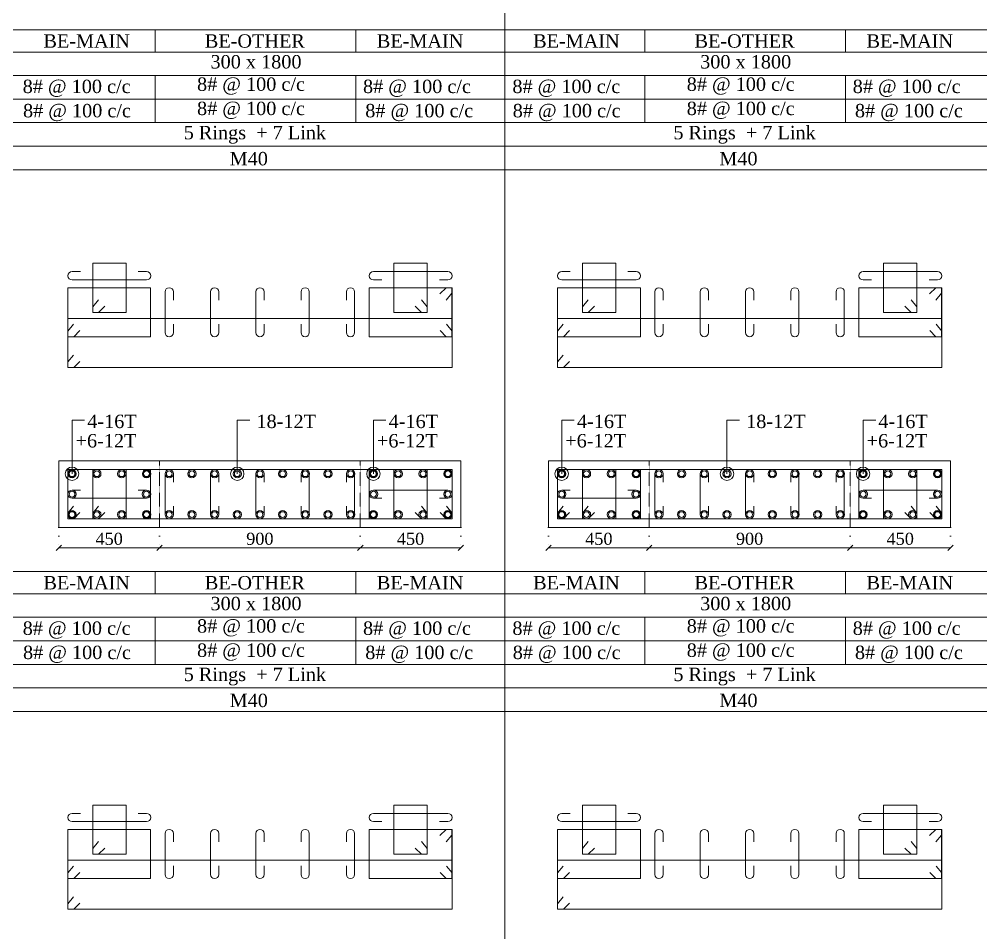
# Model space of a CAD drawing. Header units: millimetres. Extents: x 303 to 27724, y 300 to 68956.
# Drawn here: x 16775 to 21083, y 43684 to 47778 of the extents above; entities that cross this region are included whole.
import ezdxf

# ---------------------------------------------------------------- set-up
doc = ezdxf.new("R2010")
doc.units = ezdxf.units.MM
doc.linetypes.add('( Hidden )', pattern=[0.375, 0.25, -0.125])
doc.linetypes.add('DOT2', pattern=[0.125, 0, -0.125])
doc.layers.get('Defpoints').update_dxf_attribs({"lineweight": 0})
for name, color, linetype, lineweight in [('S-COL. STEEL DIA', 1, 'Continuous', 9), ('S-DIM FOOTING', 7, 'Continuous', 0), ('S-SECTION', 5, 'Continuous', 0), ('S-SECTION MARK', 7, 'Continuous', 0), ('S-SHEET', 7, 'Continuous', 0), ('S-STEEL', 1, 'Continuous', 9), ('S-STEEL-1', 1, 'Continuous', 0), ('S-STEEL-1 C.S.', 106, 'Continuous', 0), ('S-TEXT', 7, 'Continuous', 0)]:
    doc.layers.add(name, color=color, linetype=linetype, lineweight=lineweight)
doc.styles.add('AR', font='ARIALUNI.TTF', dxfattribs={"width": 0.8})
doc.styles.add('S-ROMANS', font='times.ttf')
doc.styles.add('TEXT', font='times.ttf')
doc.dimstyles.new('100', dxfattribs={"dimtxt": 180, "dimasz": 80, "dimexe": 0.18, "dimexo": 0.0625, "dimgap": 1, "dimtad": 1, "dimdec": 0, "dimzin": 0, "dimdsep": 46, "dimtxsty": 'AR', "dimblk": 'DOT', "dimcen": 0.09, "dimse1": 1, "dimse2": 1, "dimclrd": 50, "dimclrt": 256, "dimadec": 0, "dimazin": 0, "dimtfac": 1, "dimtdec": 0, "dimtix": 1, "dimtofl": 0, "dimtmove": 2, "dimatfit": 0, "dimfxl": 1, "dimtolj": 1, "dimtzin": 0, "dimlwd": -1, "dimarcsym": 0})
doc.dimstyles.new('SETU', dxfattribs={"dimtxt": 230, "dimasz": 0.2, "dimexe": 0.1, "dimexo": 0.1, "dimgap": 0.05, "dimtad": 1, "dimdec": 0, "dimzin": 0, "dimdsep": 46, "dimtxsty": 'TEXT', "dimblk": 'OBLIQUE', "dimcen": 0.09, "dimdle": 0.1, "dimclrd": 4, "dimclre": 256, "dimclrt": 256, "dimadec": 1, "dimazin": 0, "dimtfac": 1, "dimtdec": 0, "dimtix": 1, "dimtofl": 0, "dimtmove": 2, "dimatfit": 0, "dimfxl": 1, "dimtolj": 1, "dimtzin": 0, "dimlwd": -1, "dimlwe": -1, "dimarcsym": 1})

# ---------------------------------------------------------------- blocks, each defined once
blk = doc.blocks.new('*U4')
at = {"layer": 'S-COL. STEEL DIA'}
h = blk.add_hatch(color=256, dxfattribs=at)
h.dxf.hatch_style = 1
h.paths.add_polyline_path([(-18.5, 0, 1), (18.5, 0, 1)])
h.paths.add_polyline_path([(13, 0, -1), (-13, 0, -1)], flags=16)
at = {"layer": 'S-COL. STEEL DIA', "lineweight": 5}
for radius in [18.5, 13]:
    blk.add_circle((0, 0), radius, dxfattribs=at)
blk = doc.blocks.new('*U6')
at = {"layer": 'S-COL. STEEL DIA', "lineweight": 5}
for radius in [18.5, 13, 13]:
    blk.add_circle((0, 0), radius, dxfattribs=at)
blk = doc.blocks.new('_Oblique')
at = {"color": 0, "linetype": 'ByBlock', "lineweight": -2}
blk.add_line((-0.5, -0.5), (0.5, 0.5), dxfattribs=at)
blk = doc.blocks.new('*D2193')
at = {"layer": 'Defpoints', "color": 0}
for p in [(16953.2, 45499.6), (17403.2, 45499.6), (17403.2, 45409.8)]:
    blk.add_point(p, dxfattribs=at)
at = {"layer": 'S-DIM FOOTING', "linetype": 'DOT2', "ltscale": 300}
for p, q in [((16953.2, 45499.5), (16953.2, 45409.6)), ((17403.2, 45499.5), (17403.2, 45409.6))]:
    blk.add_line(p, q, dxfattribs=at)
at = {"layer": 'S-DIM FOOTING', "ltscale": 300}
blk.add_line((16953.1, 45409.8), (17403.3, 45409.8), dxfattribs=at)
at = {"layer": 'S-DIM FOOTING', "linetype": 'ByBlock', "xscale": 24, "yscale": 24, "zscale": 24, "rotation": 180}
blk.add_blockref('_Oblique', (16953.2, 45409.8), dxfattribs=at)
at = {"layer": 'S-DIM FOOTING', "linetype": 'ByBlock', "xscale": 24, "yscale": 24, "zscale": 24}
blk.add_blockref('_Oblique', (17403.2, 45409.8), dxfattribs=at)
at = {"layer": 'S-DIM FOOTING', "insert": (17178.2, 45449.2), "char_height": 54, "attachment_point": 5, "style": 'TEXT'}
blk.add_mtext('\\A1;450', dxfattribs=at)
blk = doc.blocks.new('*D2194')
at = {"layer": 'Defpoints', "color": 0}
for p in [(17403.2, 45499.6), (18303.2, 45499.6), (18303.2, 45409.8)]:
    blk.add_point(p, dxfattribs=at)
at = {"layer": 'S-DIM FOOTING', "linetype": 'DOT2', "ltscale": 300}
for p, q in [((17403.2, 45499.5), (17403.2, 45409.6)), ((18303.2, 45499.5), (18303.2, 45409.6))]:
    blk.add_line(p, q, dxfattribs=at)
at = {"layer": 'S-DIM FOOTING', "ltscale": 300}
blk.add_line((17403.1, 45409.8), (18303.3, 45409.8), dxfattribs=at)
at = {"layer": 'S-DIM FOOTING', "linetype": 'ByBlock', "xscale": 24, "yscale": 24, "zscale": 24, "rotation": 180}
blk.add_blockref('_Oblique', (17403.2, 45409.8), dxfattribs=at)
at = {"layer": 'S-DIM FOOTING', "linetype": 'ByBlock', "xscale": 24, "yscale": 24, "zscale": 24}
blk.add_blockref('_Oblique', (18303.2, 45409.8), dxfattribs=at)
at = {"layer": 'S-DIM FOOTING', "insert": (17853.2, 45449.3), "char_height": 54, "attachment_point": 5, "style": 'TEXT'}
blk.add_mtext('\\A1;900', dxfattribs=at)
blk = doc.blocks.new('*D2195')
at = {"layer": 'Defpoints', "color": 0}
for p in [(18303.2, 45499.6), (18753.2, 45499.6), (18753.2, 45409.8)]:
    blk.add_point(p, dxfattribs=at)
at = {"layer": 'S-DIM FOOTING', "linetype": 'DOT2', "ltscale": 300}
for p, q in [((18303.2, 45499.5), (18303.2, 45409.6)), ((18753.2, 45499.5), (18753.2, 45409.6))]:
    blk.add_line(p, q, dxfattribs=at)
at = {"layer": 'S-DIM FOOTING', "ltscale": 300}
blk.add_line((18303.1, 45409.8), (18753.3, 45409.8), dxfattribs=at)
at = {"layer": 'S-DIM FOOTING', "linetype": 'ByBlock', "xscale": 24, "yscale": 24, "zscale": 24, "rotation": 180}
blk.add_blockref('_Oblique', (18303.2, 45409.8), dxfattribs=at)
at = {"layer": 'S-DIM FOOTING', "linetype": 'ByBlock', "xscale": 24, "yscale": 24, "zscale": 24}
blk.add_blockref('_Oblique', (18753.2, 45409.8), dxfattribs=at)
at = {"layer": 'S-DIM FOOTING', "insert": (18528.2, 45449.2), "char_height": 54, "attachment_point": 5, "style": 'TEXT'}
blk.add_mtext('\\A1;450', dxfattribs=at)
blk = doc.blocks.new('_Dot')
at = {"linetype": 'ByBlock', "lineweight": -2}
blk.add_line((-0.5, 0), (-1, 0), dxfattribs=at)
at = {"linetype": 'ByBlock', "const_width": 0.5}
blk.add_lwpolyline([(-0.25, 0, 1), (0.25, 0, 1)], format="xyb", close=True, dxfattribs=at)
blk = doc.blocks.new('*D2244')
at = {"layer": 'Defpoints', "color": 0}
for p in [(19146.8, 45499.6), (19596.8, 45499.6), (19596.8, 45409.8)]:
    blk.add_point(p, dxfattribs=at)
at = {"layer": 'S-DIM FOOTING', "linetype": 'DOT2', "ltscale": 300}
for p, q in [((19146.8, 45499.5), (19146.8, 45409.6)), ((19596.8, 45499.5), (19596.8, 45409.6))]:
    blk.add_line(p, q, dxfattribs=at)
at = {"layer": 'S-DIM FOOTING', "ltscale": 300}
blk.add_line((19146.7, 45409.8), (19596.9, 45409.8), dxfattribs=at)
at = {"layer": 'S-DIM FOOTING', "linetype": 'ByBlock', "xscale": 24, "yscale": 24, "zscale": 24, "rotation": 180}
blk.add_blockref('_Oblique', (19146.8, 45409.8), dxfattribs=at)
at = {"layer": 'S-DIM FOOTING', "linetype": 'ByBlock', "xscale": 24, "yscale": 24, "zscale": 24}
blk.add_blockref('_Oblique', (19596.8, 45409.8), dxfattribs=at)
at = {"layer": 'S-DIM FOOTING', "insert": (19371.8, 45449.2), "char_height": 54, "attachment_point": 5, "style": 'TEXT'}
blk.add_mtext('\\A1;450', dxfattribs=at)
blk = doc.blocks.new('*D2245')
at = {"layer": 'Defpoints', "color": 0}
for p in [(19596.8, 45499.6), (20496.8, 45499.6), (20496.8, 45409.8)]:
    blk.add_point(p, dxfattribs=at)
at = {"layer": 'S-DIM FOOTING', "linetype": 'DOT2', "ltscale": 300}
for p, q in [((19596.8, 45499.5), (19596.8, 45409.6)), ((20496.8, 45499.5), (20496.8, 45409.6))]:
    blk.add_line(p, q, dxfattribs=at)
at = {"layer": 'S-DIM FOOTING', "ltscale": 300}
blk.add_line((19596.7, 45409.8), (20496.9, 45409.8), dxfattribs=at)
at = {"layer": 'S-DIM FOOTING', "linetype": 'ByBlock', "xscale": 24, "yscale": 24, "zscale": 24, "rotation": 180}
blk.add_blockref('_Oblique', (19596.8, 45409.8), dxfattribs=at)
at = {"layer": 'S-DIM FOOTING', "linetype": 'ByBlock', "xscale": 24, "yscale": 24, "zscale": 24}
blk.add_blockref('_Oblique', (20496.8, 45409.8), dxfattribs=at)
at = {"layer": 'S-DIM FOOTING', "insert": (20046.8, 45449.3), "char_height": 54, "attachment_point": 5, "style": 'TEXT'}
blk.add_mtext('\\A1;900', dxfattribs=at)
blk = doc.blocks.new('*D2246')
at = {"layer": 'Defpoints', "color": 0}
for p in [(20496.8, 45499.6), (20946.8, 45499.6), (20946.8, 45409.8)]:
    blk.add_point(p, dxfattribs=at)
at = {"layer": 'S-DIM FOOTING', "linetype": 'DOT2', "ltscale": 300}
for p, q in [((20496.8, 45499.5), (20496.8, 45409.6)), ((20946.8, 45499.5), (20946.8, 45409.6))]:
    blk.add_line(p, q, dxfattribs=at)
at = {"layer": 'S-DIM FOOTING', "ltscale": 300}
blk.add_line((20496.7, 45409.8), (20946.9, 45409.8), dxfattribs=at)
at = {"layer": 'S-DIM FOOTING', "linetype": 'ByBlock', "xscale": 24, "yscale": 24, "zscale": 24, "rotation": 180}
blk.add_blockref('_Oblique', (20496.8, 45409.8), dxfattribs=at)
at = {"layer": 'S-DIM FOOTING', "linetype": 'ByBlock', "xscale": 24, "yscale": 24, "zscale": 24}
blk.add_blockref('_Oblique', (20946.8, 45409.8), dxfattribs=at)
at = {"layer": 'S-DIM FOOTING', "insert": (20721.8, 45449.2), "char_height": 54, "attachment_point": 5, "style": 'TEXT'}
blk.add_mtext('\\A1;450', dxfattribs=at)

msp = doc.modelspace()

# ---------------------------------------------------------------- linework, layer by layer
at = {"layer": 'S-SECTION'}
for points, elevation in [([(18753.2, 45499.6), (18753.2, 45799.6), (16953.2, 45799.6), (16953.2, 45499.6)], 1.3), ([(20946.8, 45499.6), (20946.8, 45799.6), (19146.8, 45799.6), (19146.8, 45499.6)], -1.8)]:
    msp.add_lwpolyline(points, close=True, dxfattribs=dict(at, elevation=elevation))
at = {"layer": 'S-SHEET'}
for p, q in [((18949.8, 68956, 2.2), (18949.8, 299.8, 2.7)), ((303, 47730.6, 7.2), (27724.1, 47730.6, 7.2)), ((17383.7, 47730.4, 3.7), (17383.7, 47630.9, 3.7)), ((18283.7, 47730.4, 3.7), (18283.7, 47630.9, 3.7)), ((19577.2, 47730.4, 4.5), (19577.2, 47630.9, 4.5)), ((20477.2, 47730.4, 4.5), (20477.2, 47630.9, 4.5)), ((303, 47631.1, -0.8), (27724.1, 47631.1, -0.8)), ((303, 47525.9, -0.8), (27724.1, 47525.9, -0.8)), ((303, 47525.9, -0.8), (27724.1, 47525.9, -0.8)), ((17383.7, 47525.7, 3.7), (17383.7, 47314.4, 3.7)), ((18283.7, 47525.7, 3.7), (18283.7, 47314.4, 3.7)), ((19577.2, 47525.7, 4.5), (19577.2, 47314.4, 4.5)), ((20477.2, 47525.7, 4.5), (20477.2, 47314.4, 4.5)), ((303, 47420.1, -0.8), (27724.1, 47420.1, -0.8)), ((303, 47314.6, -0.8), (27724.1, 47314.6, -0.8)), ((303, 47209, -0.8), (27724.1, 47209, -0.8)), ((303, 45302.6, 7.2), (27724.1, 45302.6, 7.2)), ((17383.7, 45302.4, 0.6), (17383.7, 45202.9, 0.6)), ((18283.7, 45302.4, 0.6), (18283.7, 45202.9, 0.6)), ((19577.2, 45302.4, 0.6), (19577.2, 45202.9, 0.6)), ((20477.2, 45302.4, 0.6), (20477.2, 45202.9, 0.6)), ((303, 45203, -0.8), (27724.1, 45203, -0.8)), ((303, 45097.8, -0.8), (27724.1, 45097.8, -0.8)), ((303, 45097.8, -0.8), (27724.1, 45097.8, -0.8)), ((17383.7, 45097.6, 0.6), (17383.7, 44886.3, 0.6)), ((18283.7, 45097.6, 0.6), (18283.7, 44886.3, 0.6)), ((19577.2, 45097.6, 0.6), (19577.2, 44886.3, 0.6)), ((20477.2, 45097.6, 0.6), (20477.2, 44886.3, 0.6)), ((303, 44992, -0.8), (27724.1, 44992, -0.8)), ((303, 44886.5, -0.8), (27724.1, 44886.5, -0.8)), ((303, 44781, -0.8), (27724.1, 44781, -0.8))]:
    msp.add_line(p, q, dxfattribs=at)
at = {"layer": 'S-SHEET', "color": 0}
for p, q in [((303, 47103.5, -0.8), (27724.1, 47103.5, -0.8)), ((303, 44675.5, -0.8), (27724.1, 44675.5, -0.8))]:
    msp.add_line(p, q, dxfattribs=at)
at = {"layer": 'S-STEEL', "color": 3}
for points, elevation in [([(17049.4, 46646.9), (17011.7, 46646.9, 1), (17011.7, 46610), (17345.6, 46610, 1), (17345.6, 46646.9), (17308.3, 46646.9)], 1.3), ([(18399.4, 46610), (18361.7, 46610, -1), (18361.7, 46646.9), (18695.6, 46646.9, -1), (18695.6, 46610), (18658.3, 46610)], 1.3), ([(19242.9, 46646.9), (19205.2, 46646.9, 1), (19205.2, 46610), (19539.1, 46610, 1), (19539.1, 46646.9), (19501.9, 46646.9)], -1.8), ([(20592.9, 46610), (20555.2, 46610, -1), (20555.2, 46646.9), (20889.1, 46646.9, -1), (20889.1, 46610), (20851.9, 46610)], -1.8), ([(17465.6, 46411.2), (17465.6, 46373.5, -1), (17428.7, 46373.5), (17428.7, 46556.6, -1), (17465.6, 46556.6), (17465.6, 46519.4)], 1.3), ([(17668.8, 46411.2), (17668.8, 46373.5, -1), (17631.9, 46373.5), (17631.9, 46556.6, -1), (17668.8, 46556.6), (17668.8, 46519.4)], 1.3), ([(17872.1, 46411.2), (17872.1, 46373.5, -1), (17835.2, 46373.5), (17835.2, 46556.6, -1), (17872.1, 46556.6), (17872.1, 46519.4)], 1.3), ([(18037.6, 46411.2), (18037.6, 46373.5, 1), (18074.5, 46373.5), (18074.5, 46556.6, 1), (18037.6, 46556.6), (18037.6, 46519.4)], 1.3), ([(18240.8, 46411.2), (18240.8, 46373.5, 1), (18277.7, 46373.5), (18277.7, 46556.6, 1), (18240.8, 46556.6), (18240.8, 46519.4)], 1.3), ([(19659.2, 46411.2), (19659.2, 46373.5, -1), (19622.3, 46373.5), (19622.3, 46556.6, -1), (19659.2, 46556.6), (19659.2, 46519.4)], -1.8), ([(19862.4, 46411.2), (19862.4, 46373.5, -1), (19825.5, 46373.5), (19825.5, 46556.6, -1), (19862.4, 46556.6), (19862.4, 46519.4)], -1.8), ([(20065.6, 46411.2), (20065.6, 46373.5, -1), (20028.7, 46373.5), (20028.7, 46556.6, -1), (20065.6, 46556.6), (20065.6, 46519.4)], -1.8), ([(20231.2, 46411.2), (20231.2, 46373.5, 1), (20268.1, 46373.5), (20268.1, 46556.6, 1), (20231.2, 46556.6), (20231.2, 46519.4)], -1.8), ([(20434.4, 46411.2), (20434.4, 46373.5, 1), (20471.3, 46373.5), (20471.3, 46556.6, 1), (20434.4, 46556.6), (20434.4, 46519.4)], -1.8), ([(17465.6, 45703.5), (17465.6, 45741.2, 1), (17428.7, 45741.2), (17428.7, 45558.1, 1), (17465.6, 45558.1), (17465.6, 45595.3)], 1.3), ([(17668.8, 45703.5), (17668.8, 45741.2, 1), (17631.9, 45741.2), (17631.9, 45558.1, 1), (17668.8, 45558.1), (17668.8, 45595.3)], 1.3), ([(17872.1, 45703.5), (17872.1, 45741.2, 1), (17835.2, 45741.2), (17835.2, 45558.1, 1), (17872.1, 45558.1), (17872.1, 45595.3)], 1.3), ([(18037.6, 45703.5), (18037.6, 45741.2, -1), (18074.5, 45741.2), (18074.5, 45558.1, -1), (18037.6, 45558.1), (18037.6, 45595.3)], 1.3), ([(18240.8, 45703.5), (18240.8, 45741.2, -1), (18277.7, 45741.2), (18277.7, 45558.1, -1), (18240.8, 45558.1), (18240.8, 45595.3)], 1.3), ([(19659.2, 45703.5), (19659.2, 45741.2, 1), (19622.3, 45741.2), (19622.3, 45558.1, 1), (19659.2, 45558.1), (19659.2, 45595.3)], -1.8), ([(19862.4, 45703.5), (19862.4, 45741.2, 1), (19825.5, 45741.2), (19825.5, 45558.1, 1), (19862.4, 45558.1), (19862.4, 45595.3)], -1.8), ([(20065.6, 45703.5), (20065.6, 45741.2, 1), (20028.7, 45741.2), (20028.7, 45558.1, 1), (20065.6, 45558.1), (20065.6, 45595.3)], -1.8), ([(20231.2, 45703.5), (20231.2, 45741.2, -1), (20268.1, 45741.2), (20268.1, 45558.1, -1), (20231.2, 45558.1), (20231.2, 45595.3)], -1.8), ([(20434.4, 45703.5), (20434.4, 45741.2, -1), (20471.3, 45741.2), (20471.3, 45558.1, -1), (20434.4, 45558.1), (20434.4, 45595.3)], -1.8), ([(17049.4, 45668.1), (17011.7, 45668.1, 1), (17011.7, 45631.2), (17345.6, 45631.2, 1), (17345.6, 45668.1), (17308.3, 45668.1)], 1.3), ([(18399.4, 45631.2), (18361.7, 45631.2, -1), (18361.7, 45668.1), (18695.6, 45668.1, -1), (18695.6, 45631.2), (18658.3, 45631.2)], 1.3), ([(19242.9, 45668.1), (19205.2, 45668.1, 1), (19205.2, 45631.2), (19539.1, 45631.2, 1), (19539.1, 45668.1), (19501.9, 45668.1)], -1.8), ([(20592.9, 45631.2), (20555.2, 45631.2, -1), (20555.2, 45668.1), (20889.1, 45668.1, -1), (20889.1, 45631.2), (20851.9, 45631.2)], -1.8), ([(17049.4, 44218.8), (17011.7, 44218.8, 1), (17011.7, 44181.9), (17345.6, 44182, 1), (17345.6, 44218.9), (17308.3, 44218.9)], 1.3), ([(18399.4, 44182), (18361.7, 44182, -1), (18361.7, 44218.9), (18695.6, 44218.9, -1), (18695.6, 44182), (18658.3, 44182)], 1.3), ([(19242.9, 44218.8), (19205.2, 44218.8, 1), (19205.2, 44181.9), (19539.1, 44182, 1), (19539.1, 44218.9), (19501.9, 44218.9)], -1.8), ([(20592.9, 44182), (20555.2, 44182, -1), (20555.2, 44218.9), (20889.1, 44218.9, -1), (20889.1, 44182), (20851.9, 44182)], -1.8), ([(17465.6, 43983.2), (17465.6, 43945.4, -1), (17428.7, 43945.4), (17428.7, 44128.5, -1), (17465.6, 44128.5), (17465.6, 44091.3)], 1.3), ([(17668.8, 43983.2), (17668.8, 43945.4, -1), (17631.9, 43945.4), (17631.9, 44128.5, -1), (17668.8, 44128.5), (17668.8, 44091.3)], 1.3), ([(17872.1, 43983.2), (17872.1, 43945.4, -1), (17835.2, 43945.4), (17835.2, 44128.5, -1), (17872.1, 44128.5), (17872.1, 44091.3)], 1.3), ([(18037.6, 43983.2), (18037.6, 43945.4, 1), (18074.5, 43945.4), (18074.5, 44128.5, 1), (18037.6, 44128.5), (18037.6, 44091.3)], 1.3), ([(18240.8, 43983.2), (18240.8, 43945.4, 1), (18277.7, 43945.4), (18277.7, 44128.5, 1), (18240.8, 44128.5), (18240.8, 44091.3)], 1.3), ([(19659.2, 43983.2), (19659.2, 43945.4, -1), (19622.3, 43945.4), (19622.3, 44128.5, -1), (19659.2, 44128.5), (19659.2, 44091.3)], -1.8), ([(19862.4, 43983.2), (19862.4, 43945.4, -1), (19825.5, 43945.4), (19825.5, 44128.5, -1), (19862.4, 44128.5), (19862.4, 44091.3)], -1.8), ([(20065.6, 43983.2), (20065.6, 43945.4, -1), (20028.7, 43945.4), (20028.7, 44128.5, -1), (20065.6, 44128.5), (20065.6, 44091.3)], -1.8), ([(20231.2, 43983.2), (20231.2, 43945.4, 1), (20268.1, 43945.4), (20268.1, 44128.5, 1), (20231.2, 44128.5), (20231.2, 44091.3)], -1.8), ([(20434.4, 43983.2), (20434.4, 43945.4, 1), (20471.3, 43945.4), (20471.3, 44128.5, 1), (20434.4, 44128.5), (20434.4, 44091.3)], -1.8)]:
    msp.add_lwpolyline(points, format="xyb", dxfattribs=dict(at, elevation=elevation))
at = {"layer": 'S-STEEL', "color": 1}
for points, elevation in [([(18659.7, 46547.8), (18687.2, 46575.1), (18713.2, 46575.1), (18713.2, 46355.1), (18342.4, 46355.1), (18342.4, 46575.1), (18713.2, 46575.1), (18713.2, 46550.1), (18688, 46519.2)], 1.3), ([(20853.2, 46547.8), (20880.8, 46575.1), (20906.8, 46575.1), (20906.8, 46355.1), (20536, 46355.1), (20536, 46575.1), (20906.8, 46575.1), (20906.8, 46550.1), (20881.6, 46519.2)], -1.8), ([(17046.8, 46244.4), (17019.2, 46217), (16993.2, 46217), (16993.2, 46437), (18714, 46437), (18714, 46217), (16993.2, 46217), (16993.2, 46242.1), (17018.4, 46272.9)], 1.3), ([(19240.3, 46244.4), (19212.8, 46217), (19186.8, 46217), (19186.8, 46437), (20907.6, 46437), (20907.6, 46217), (19186.8, 46217), (19186.8, 46242.1), (19212, 46272.9)], -1.8), ([(17046.8, 45566.9), (17019.2, 45539.6), (16993.2, 45539.6), (16993.2, 45759.6), (18714, 45759.6), (18714, 45539.6), (16993.2, 45539.6), (16993.2, 45564.7), (17018.4, 45595.5)], 1.3), ([(19240.3, 45566.9), (19212.8, 45539.6), (19186.8, 45539.6), (19186.8, 45759.6), (20907.6, 45759.6), (20907.6, 45539.6), (19186.8, 45539.6), (19186.8, 45564.7), (19212, 45595.5)], -1.8), ([(18659.7, 44119.7), (18687.2, 44147.1), (18713.2, 44147.1), (18713.2, 43927.1), (18342.4, 43927.1), (18342.4, 44147.1), (18713.2, 44147.1), (18713.2, 44122), (18688, 44091.2)], 1.3), ([(20853.2, 44119.7), (20880.8, 44147.1), (20906.8, 44147.1), (20906.8, 43927.1), (20536, 43927.1), (20536, 44147.1), (20906.8, 44147.1), (20906.8, 44122), (20881.6, 44091.2)], -1.8), ([(17046.8, 43816.3), (17019.2, 43789), (16993.2, 43789), (16993.2, 44009), (18714, 44009), (18714, 43789), (16993.2, 43789), (16993.2, 43814), (17018.4, 43844.9)], 1.3), ([(19240.3, 43816.3), (19212.8, 43789), (19186.8, 43789), (19186.8, 44009), (20907.6, 44009), (20907.6, 43789), (19186.8, 43789), (19186.8, 43814), (19212, 43844.9)], -1.8)]:
    msp.add_lwpolyline(points, dxfattribs=dict(at, elevation=elevation))
at = {"layer": 'S-STEEL-1', "color": 41}
for points, elevation in [([(17158.1, 46491.8), (17130.5, 46464.5), (17104.5, 46464.5), (17104.5, 46684.5), (17253.9, 46684.5), (17253.9, 46464.5), (17104.5, 46464.5), (17104.5, 46489.5), (17129.7, 46520.4)], 1.3), ([(18549.2, 46491.8), (18576.7, 46464.5), (18602.7, 46464.5), (18602.7, 46684.5), (18453.3, 46684.5), (18453.3, 46464.5), (18602.7, 46464.5), (18602.7, 46489.5), (18577.5, 46520.4)], 1.3), ([(19351.6, 46491.8), (19324.1, 46464.5), (19298.1, 46464.5), (19298.1, 46684.5), (19447.5, 46684.5), (19447.5, 46464.5), (19298.1, 46464.5), (19298.1, 46489.5), (19323.3, 46520.4)], -1.8), ([(20742.7, 46491.8), (20770.3, 46464.5), (20796.3, 46464.5), (20796.3, 46684.5), (20646.9, 46684.5), (20646.9, 46464.5), (20796.3, 46464.5), (20796.3, 46489.5), (20771.1, 46520.4)], -1.8), ([(17158.1, 45566.9), (17130.5, 45539.6), (17104.5, 45539.6), (17104.5, 45759.6), (17253.9, 45759.6), (17253.9, 45539.6), (17104.5, 45539.6), (17104.5, 45564.7), (17129.7, 45595.5)], 1.3), ([(18549.2, 45566.9), (18576.7, 45539.6), (18602.7, 45539.6), (18602.7, 45759.6), (18453.3, 45759.6), (18453.3, 45539.6), (18602.7, 45539.6), (18602.7, 45564.7), (18577.5, 45595.5)], 1.3), ([(19351.6, 45566.9), (19324.1, 45539.6), (19298.1, 45539.6), (19298.1, 45759.6), (19447.5, 45759.6), (19447.5, 45539.6), (19298.1, 45539.6), (19298.1, 45564.7), (19323.3, 45595.5)], -1.8), ([(20742.7, 45566.9), (20770.3, 45539.6), (20796.3, 45539.6), (20796.3, 45759.6), (20646.9, 45759.6), (20646.9, 45539.6), (20796.3, 45539.6), (20796.3, 45564.7), (20771.1, 45595.5)], -1.8), ([(17158.1, 44063.8), (17130.5, 44036.5), (17104.5, 44036.5), (17104.5, 44256.5), (17253.9, 44256.5), (17253.9, 44036.5), (17104.5, 44036.5), (17104.5, 44061.5), (17129.7, 44092.3)], 1.3), ([(18549.2, 44063.8), (18576.7, 44036.5), (18602.7, 44036.5), (18602.7, 44256.5), (18453.3, 44256.5), (18453.3, 44036.5), (18602.7, 44036.5), (18602.7, 44061.5), (18577.5, 44092.3)], 1.3), ([(19351.6, 44063.8), (19324.1, 44036.5), (19298.1, 44036.5), (19298.1, 44256.5), (19447.5, 44256.5), (19447.5, 44036.5), (19298.1, 44036.5), (19298.1, 44061.5), (19323.3, 44092.3)], -1.8), ([(20742.7, 44063.8), (20770.3, 44036.5), (20796.3, 44036.5), (20796.3, 44256.5), (20646.9, 44256.5), (20646.9, 44036.5), (20796.3, 44036.5), (20796.3, 44061.5), (20771.1, 44092.3)], -1.8)]:
    msp.add_lwpolyline(points, dxfattribs=dict(at, elevation=elevation))
at = {"layer": 'S-STEEL-1', "color": 6}
for points, elevation in [([(17046.8, 46382.4), (17019.2, 46355.1), (16993.2, 46355.1), (16993.2, 46575.1), (17364, 46575.1), (17364, 46355.1), (16993.2, 46355.1), (16993.2, 46380.1), (17018.4, 46411)], 1.3), ([(18660.5, 46382.4), (18688, 46355.1), (18714, 46355.1), (18714, 46575.1), (18343.2, 46575.1), (18343.2, 46355.1), (18714, 46355.1), (18714, 46380.1), (18688.8, 46411)], 1.3), ([(19240.3, 46382.4), (19212.8, 46355.1), (19186.8, 46355.1), (19186.8, 46575.1), (19557.6, 46575.1), (19557.6, 46355.1), (19186.8, 46355.1), (19186.8, 46380.1), (19212, 46411)], -1.8), ([(20854, 46382.4), (20881.6, 46355.1), (20907.6, 46355.1), (20907.6, 46575.1), (20536.8, 46575.1), (20536.8, 46355.1), (20907.6, 46355.1), (20907.6, 46380.1), (20882.4, 46411)], -1.8), ([(17046.8, 45566.9), (17019.2, 45539.6), (16993.2, 45539.6), (16993.2, 45759.6), (17364, 45759.6), (17364, 45539.6), (16993.2, 45539.6), (16993.2, 45564.7), (17018.4, 45595.5)], 1.3), ([(18660.5, 45566.9), (18688, 45539.6), (18714, 45539.6), (18714, 45759.6), (18343.2, 45759.6), (18343.2, 45539.6), (18714, 45539.6), (18714, 45564.7), (18688.8, 45595.5)], 1.3), ([(19240.3, 45566.9), (19212.8, 45539.6), (19186.8, 45539.6), (19186.8, 45759.6), (19557.6, 45759.6), (19557.6, 45539.6), (19186.8, 45539.6), (19186.8, 45564.7), (19212, 45595.5)], -1.8), ([(20854, 45566.9), (20881.6, 45539.6), (20907.6, 45539.6), (20907.6, 45759.6), (20536.8, 45759.6), (20536.8, 45539.6), (20907.6, 45539.6), (20907.6, 45564.7), (20882.4, 45595.5)], -1.8), ([(17046.8, 43954.4), (17019.2, 43927.1), (16993.2, 43927.1), (16993.2, 44147.1), (17364, 44147.1), (17364, 43927.1), (16993.2, 43927.1), (16993.2, 43952.1), (17018.4, 43983)], 1.3), ([(18660.5, 43954.4), (18688, 43927.1), (18714, 43927.1), (18714, 44147.1), (18343.2, 44147.1), (18343.2, 43927.1), (18714, 43927.1), (18714, 43952.1), (18688.8, 43983)], 1.3), ([(19240.3, 43954.4), (19212.8, 43927.1), (19186.8, 43927.1), (19186.8, 44147.1), (19557.6, 44147.1), (19557.6, 43927.1), (19186.8, 43927.1), (19186.8, 43952.1), (19212, 43983)], -1.8), ([(20854, 43954.4), (20881.6, 43927.1), (20907.6, 43927.1), (20907.6, 44147.1), (20536.8, 44147.1), (20536.8, 43927.1), (20907.6, 43927.1), (20907.6, 43952.1), (20882.4, 43983)], -1.8)]:
    msp.add_lwpolyline(points, dxfattribs=dict(at, elevation=elevation))
at = {"layer": 'S-STEEL-1 C.S.', "color": 8, "linetype": '( Hidden )'}
for p, q in [((17403.2, 45499.6, 1.3), (17403.2, 45799.6, 1.3)), ((18303.2, 45499.6, 1.3), (18303.2, 45799.6, 1.3)), ((19596.8, 45499.6, -1.8), (19596.8, 45799.6, -1.8)), ((20496.8, 45499.6, -1.8), (20496.8, 45799.6, -1.8))]:
    msp.add_line(p, q, dxfattribs=at)

# ---------------------------------------------------------------- block references
at = {"layer": 'S-COL. STEEL DIA', "xscale": -1, "rotation": 180}
for name, p in [('*U4', (17011.7, 45741.2, 1.3)), ('*U6', (17447.2, 45741.2, 1.3)), ('*U6', (17548.8, 45741.2, 1.3)), ('*U6', (17650.4, 45741.2, 1.3)), ('*U6', (17752, 45741.2, 1.3)), ('*U6', (17853.6, 45741.2, 1.3)), ('*U6', (17955.2, 45741.2, 1.3)), ('*U6', (18056.8, 45741.2, 1.3)), ('*U6', (18158.4, 45741.2, 1.3)), ('*U6', (18260.1, 45741.2, 1.3)), ('*U4', (18361.7, 45741.2, 1.3)), ('*U6', (18473, 45741.2, 1.3)), ('*U6', (18584.3, 45741.2, 1.3)), ('*U4', (19205.2, 45741.2, -1.8)), ('*U6', (19640.7, 45741.2, -1.8)), ('*U6', (19742.3, 45741.2, -1.8)), ('*U6', (19844, 45741.2, -1.8)), ('*U6', (19945.6, 45741.2, -1.8)), ('*U6', (20047.2, 45741.2, -1.8)), ('*U6', (20148.8, 45741.2, -1.8)), ('*U6', (20250.4, 45741.2, -1.8)), ('*U6', (20352, 45741.2, -1.8)), ('*U6', (20453.6, 45741.2, -1.8)), ('*U4', (20555.2, 45741.2, -1.8)), ('*U6', (20666.5, 45741.2, -1.8)), ('*U6', (20777.8, 45741.2, -1.8))]:
    msp.add_blockref(name, p, dxfattribs=at)
at = {"layer": 'S-COL. STEEL DIA', "rotation": 180}
for name, p in [('*U6', (17123, 45741.2, 1.3)), ('*U6', (17234.3, 45741.2, 1.3)), ('*U4', (17345.6, 45741.2, 1.3)), ('*U4', (18695.6, 45741.2, 1.3)), ('*U6', (19316.5, 45741.2, -1.8)), ('*U6', (19427.8, 45741.2, -1.8)), ('*U4', (19539.1, 45741.2, -1.8)), ('*U4', (20889.1, 45741.2, -1.8))]:
    msp.add_blockref(name, p, dxfattribs=at)
at = {"layer": 'S-COL. STEEL DIA'}
for name, p in [('*U6', (17011.7, 45649.6, 1.3)), ('*U6', (18362.5, 45649.6, 1.3)), ('*U6', (19205.2, 45649.6, -1.8)), ('*U6', (20556, 45649.6, -1.8)), ('*U4', (17011.7, 45558.1, 1.3)), ('*U6', (17447.2, 45558.1, 1.3)), ('*U6', (17548.8, 45558.1, 1.3)), ('*U6', (17650.4, 45558.1, 1.3)), ('*U6', (17752, 45558.1, 1.3)), ('*U6', (17853.6, 45558.1, 1.3)), ('*U6', (17955.2, 45558.1, 1.3)), ('*U6', (18056.8, 45558.1, 1.3)), ('*U6', (18158.4, 45558.1, 1.3)), ('*U6', (18260.1, 45558.1, 1.3)), ('*U4', (18361.7, 45558.1, 1.3)), ('*U6', (18473, 45558.1, 1.3)), ('*U6', (18584.3, 45558.1, 1.3)), ('*U4', (19205.2, 45558.1, -1.8)), ('*U6', (19640.7, 45558.1, -1.8)), ('*U6', (19742.3, 45558.1, -1.8)), ('*U6', (19844, 45558.1, -1.8)), ('*U6', (19945.6, 45558.1, -1.8)), ('*U6', (20047.2, 45558.1, -1.8)), ('*U6', (20148.8, 45558.1, -1.8)), ('*U6', (20250.4, 45558.1, -1.8)), ('*U6', (20352, 45558.1, -1.8)), ('*U6', (20453.6, 45558.1, -1.8)), ('*U4', (20555.2, 45558.1, -1.8)), ('*U6', (20666.5, 45558.1, -1.8)), ('*U6', (20777.8, 45558.1, -1.8))]:
    msp.add_blockref(name, p, dxfattribs=at)
at = {"layer": 'S-COL. STEEL DIA', "xscale": -1}
for name, p in [('*U6', (17344.8, 45649.6, 1.3)), ('*U6', (18695.6, 45649.6, 1.3)), ('*U6', (19538.3, 45649.6, -1.8)), ('*U6', (20889.1, 45649.6, -1.8)), ('*U6', (17123, 45558.1, 1.3)), ('*U6', (17234.3, 45558.1, 1.3)), ('*U4', (17345.6, 45558.1, 1.3)), ('*U4', (18695.6, 45558.1, 1.3)), ('*U6', (19316.5, 45558.1, -1.8)), ('*U6', (19427.8, 45558.1, -1.8)), ('*U4', (19539.1, 45558.1, -1.8)), ('*U4', (20889.1, 45558.1, -1.8))]:
    msp.add_blockref(name, p, dxfattribs=at)

# ---------------------------------------------------------------- texts
at = {"layer": 'S-TEXT', "style": 'S-ROMANS'}
for s, p in [('BE-MAIN ', (16883.7, 47650.7, 3.7)), ('BE-OTHER', (17606.7, 47650.7, 3.7)), ('BE-MAIN ', (18377.2, 47650.7, 3.7)), ('BE-MAIN ', (19077.3, 47650.7, 4.5)), ('BE-OTHER', (19800.3, 47650.7, 4.5)), ('BE-MAIN ', (20570.8, 47650.7, 4.5)), ('300 x 1800', (17632, 47557.4, 3.7)), ('300 x 1800', (19825.5, 47557.4, 4.5)), ('8# @ 100 c/c', (17571.7, 47457.2, 3.7)), ('8# @ 100 c/c', (19765.3, 47457.2, 4.5)), ('8# @ 100 c/c', (16790.7, 47447.2, 3.7)), ('8# @ 100 c/c', (18315.2, 47447.2, 3.7)), ('8# @ 100 c/c', (18984.3, 47447.2, 4.5)), ('8# @ 100 c/c', (20508.8, 47447.2, 4.5)), ('8# @ 100 c/c', (16792.2, 47338.5, 3.7)), ('8# @ 100 c/c', (17571.7, 47348.5, 3.7)), ('8# @ 100 c/c', (18325.2, 47338.5, 3.7)), ('8# @ 100 c/c', (18985.8, 47338.5, 4.5)), ('8# @ 100 c/c', (19765.3, 47348.5, 4.5)), ('8# @ 100 c/c', (20518.8, 47338.5, 4.5)), ('5 Rings  + 7 Link', (17512, 47240.1, 3.7)), ('5 Rings  + 7 Link', (19705.5, 47240.1, 4.5)), ('M40', (17717.9, 47123.3, 3.7)), ('M40', (19911.4, 47123.3, 4.5)), ('BE-MAIN ', (16883.7, 45222.6, 0.6)), ('BE-OTHER', (17606.7, 45222.6, 0.6)), ('BE-MAIN ', (18377.2, 45222.6, 0.6)), ('BE-MAIN ', (19077.3, 45222.6, 0.6)), ('BE-OTHER', (19800.3, 45222.6, 0.6)), ('BE-MAIN ', (20570.8, 45222.6, 0.6)), ('300 x 1800', (17632, 45129.4, 0.6)), ('300 x 1800', (19825.5, 45129.4, 0.6)), ('8# @ 100 c/c', (16790.7, 45019.1, 0.6)), ('8# @ 100 c/c', (17571.7, 45029.1, 0.6)), ('8# @ 100 c/c', (18315.2, 45019.1, 0.6)), ('8# @ 100 c/c', (18984.3, 45019.1, 0.6)), ('8# @ 100 c/c', (19765.3, 45029.1, 0.6)), ('8# @ 100 c/c', (20508.8, 45019.1, 0.6)), ('8# @ 100 c/c', (16792.2, 44910.5, 0.6)), ('8# @ 100 c/c', (17571.7, 44920.5, 0.6)), ('8# @ 100 c/c', (18325.2, 44910.5, 0.6)), ('8# @ 100 c/c', (18985.8, 44910.5, 0.6)), ('8# @ 100 c/c', (19765.3, 44920.5, 0.6)), ('8# @ 100 c/c', (20518.8, 44910.5, 0.6)), ('5 Rings  + 7 Link', (17512, 44812, 0.6)), ('5 Rings  + 7 Link', (19705.5, 44812, 0.6)), ('M40', (17717.9, 44695.3, 0.6)), ('M40', (19911.4, 44695.3, 0.6))]:
    msp.add_text(s, height=60, dxfattribs=at).set_placement(p)
at = {"layer": 'S-TEXT', "color": 7, "style": 'TEXT'}
for s, p in [('4-16T', (17080, 45945.9, 1.3)), ('18-12T', (17837.8, 45945.9, 1.3)), ('4-16T', (18430, 45945.9, 1.3)), ('4-16T', (19273.6, 45945.9, -1.8)), ('18-12T', (20031.4, 45945.9, -1.8)), ('4-16T', (20623.6, 45945.9, -1.8)), ('+6-12T', (17027.6, 45859.1, 1.3)), ('+6-12T', (18377.6, 45859.1, 1.3)), ('+6-12T', (19221.2, 45859.1, -1.8)), ('+6-12T', (20571.2, 45859.1, -1.8))]:
    msp.add_text(s, height=60, dxfattribs=at).set_placement(p)

# ---------------------------------------------------------------- dimensions: what is measured, and where the dimension line sits
at = {"layer": 'S-DIM FOOTING', "ltscale": 300}
for base, p1, p2, picture, middle in [((17403.2, 45409.8, 0.9), (16953.2, 45499.6, 1.3), (17403.2, 45499.6, 1.3), '*D2193', (17178.2, 45449.2, 0.9)), ((18303.2, 45409.8, 0.9), (17403.2, 45499.6, 1.3), (18303.2, 45499.6, 1.3), '*D2194', (17853.2, 45449.3, 0.9)), ((18753.2, 45409.8, 0.9), (18303.2, 45499.6, 1.3), (18753.2, 45499.6, 1.3), '*D2195', (18528.2, 45449.2, 0.9)), ((19596.8, 45409.8, -2.1), (19146.8, 45499.6, -1.8), (19596.8, 45499.6, -1.8), '*D2244', (19371.8, 45449.2, -2.1)), ((20496.8, 45409.8, -2.1), (19596.8, 45499.6, -1.8), (20496.8, 45499.6, -1.8), '*D2245', (20046.8, 45449.3, -2.1)), ((20946.8, 45409.8, -2.1), (20496.8, 45499.6, -1.8), (20946.8, 45499.6, -1.8), '*D2246', (20721.8, 45449.2, -2.1))]:
    dim = msp.add_linear_dim(base=base, p1=p1, p2=p2, angle=180, dimstyle='SETU', override={"dimscale": 1.2, "dimtxt": 45, "dimasz": 20, "dimgap": 10, "dimblk1": 'Oblique', "dimblk2": 'Oblique', "dimsah": 1, "dimclrd": 256, "dimarcsym": 1}, dxfattribs=at)
    dim.commit()
    dim.dimension.update_dxf_attribs({"geometry": picture, "text_midpoint": middle})

# ---------------------------------------------------------------- leaders
at = {"layer": 'S-SECTION MARK'}
for points in [[(17011.7, 45741.2, 1.3), (17011.7, 45981.7, 1.3), (17068.1, 45981.7, 1.3)], [(17752, 45741.2, 1.3), (17752, 45981.7, 1.3), (17808.4, 45981.7, 1.3)], [(18361.7, 45741.2, 1.3), (18361.7, 45981.7, 1.3), (18418.1, 45981.7, 1.3)], [(19205.2, 45741.2, -1.8), (19205.2, 45981.7, -1.8), (19261.7, 45981.7, -1.8)], [(19945.6, 45741.2, -1.8), (19945.6, 45981.7, -1.8), (20002, 45981.7, -1.8)], [(20555.2, 45741.2, -1.8), (20555.2, 45981.7, -1.8), (20611.7, 45981.7, -1.8)]]:
    msp.add_leader(points, dimstyle='100', override={"dimasz": 60, "dimtad": 0, "dimclrd": 256, "dimldrblk": 'DotBlank', "dimfxl": 50, "dimfxlon": 1, "dimarcsym": 1}, dxfattribs=at)

doc.saveas('drawing.dxf')
